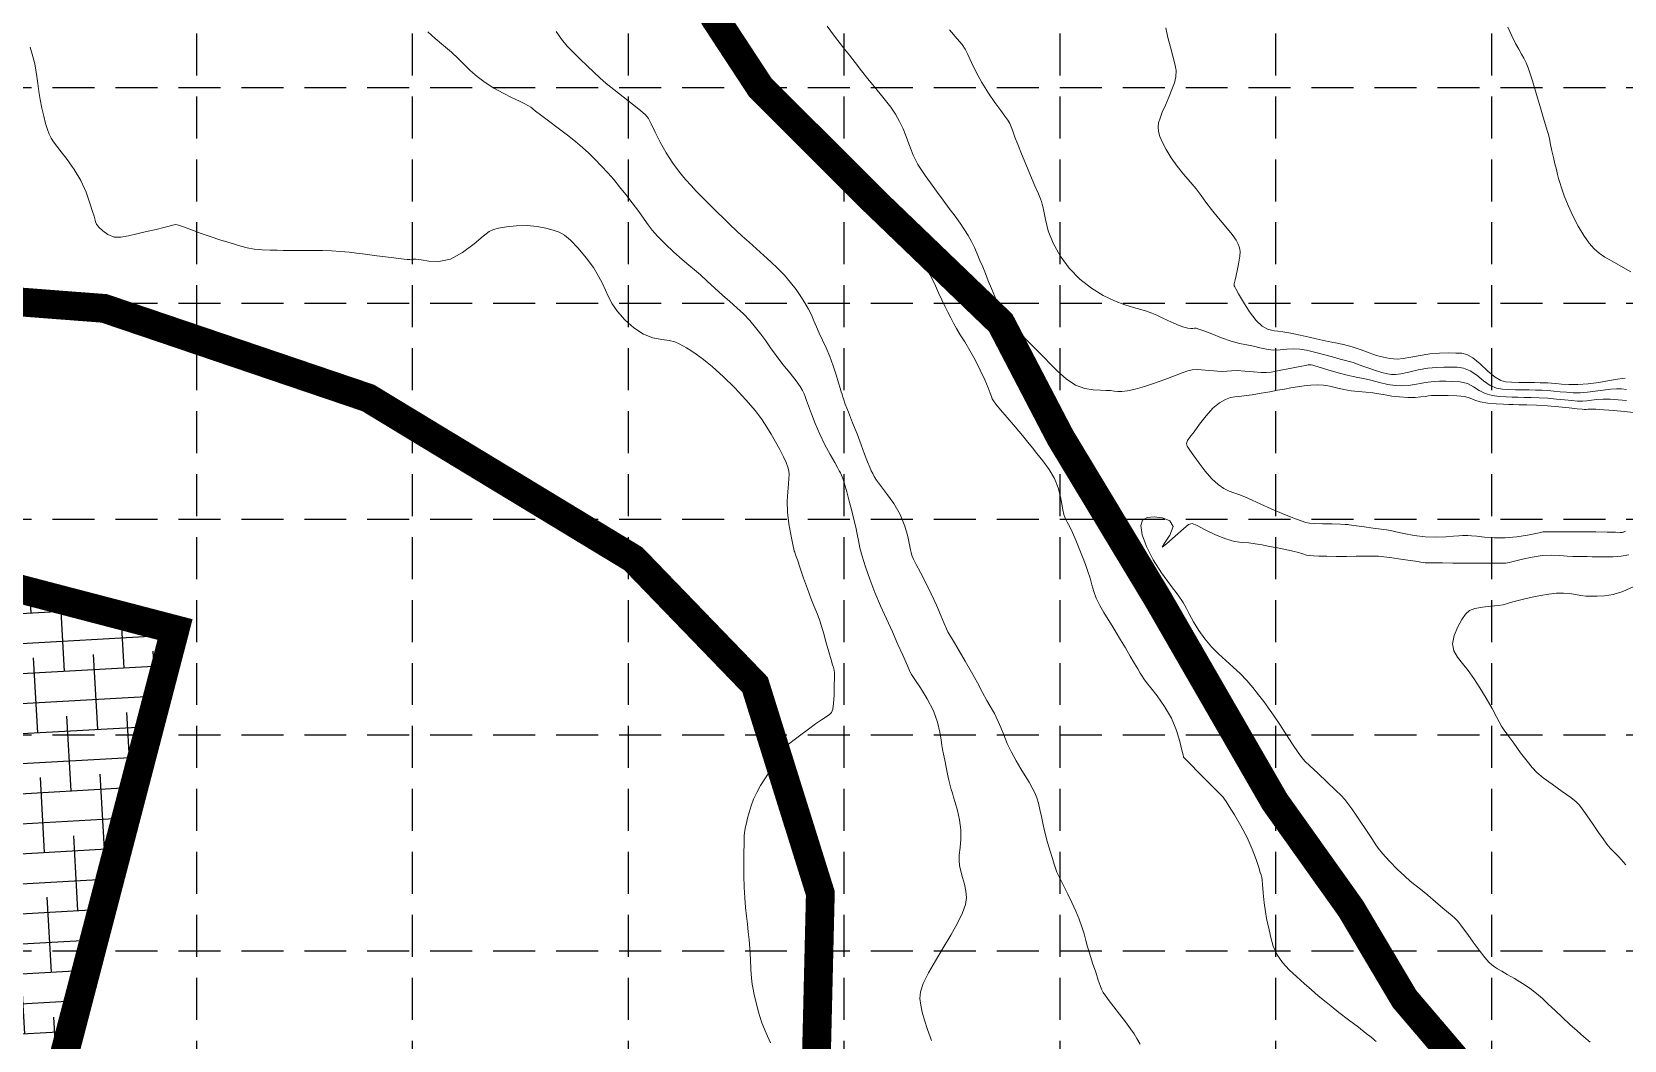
# Model space of a CAD drawing. Header units: inches. Extents: x 45655 to 51424, y 20024 to 23633.
# Drawn here: x 49101 to 49765, y 21071 to 21492 of the extents above; entities that cross this region are included whole.
import ezdxf

# ---------------------------------------------------------------- set-up
doc = ezdxf.new("R2010")
doc.units = ezdxf.units.IN
doc.header["$MEASUREMENT"] = 0
doc.linetypes.add('DASHED2', pattern=[0.375, 0.25, -0.125])
doc.linetypes.add('HIDDEN', pattern=[0.375, 0.25, -0.125])
doc.layers.add('100-Yr Floodplain', color=5, linetype='DASHED2', lineweight=60)
doc.layers.add('CTR', color=43, linetype='Continuous', lineweight=9)
for name, color, linetype in [('FLOOD PLANE', 120, 'Continuous'), ('GRID', 254, 'HIDDEN'), ('SILT FENCE', 200, 'Continuous'), ('STOCKPILE', 32, 'Continuous')]:
    doc.layers.add(name, color=color, linetype=linetype)

# ---------------------------------------------------------------- blocks, each defined once
blk = doc.blocks.new('A$C28FF5051')
at = {"layer": 'STOCKPILE', "lineweight": 60, "ltscale": 30}
for p, q in [((7.62, 338.69), (185.56, 430)), ((185.56, 430), (355.29, 99.26)), ((177.36, 7.94), (7.62, 338.69)), ((355.29, 99.26), (177.36, 7.94))]:
    blk.add_line(p, q, dxfattribs=at)
at = {"layer": 'STOCKPILE', "ltscale": 30}
for p, q in [((38.07, 279.37), (186.62, 427.92)), ((180.39, 404.01), (164.96, 419.43)), ((32.07, 291.05), (155.7, 414.68)), ((44.06, 267.68), (192.62, 416.24)), ((153.87, 412.85), (153.28, 413.44)), ((199.77, 402.3), (184.81, 417.27)), ((162.71, 386.33), (141.6, 407.44)), ((50.06, 256), (198.62, 404.56)), ((136.19, 395.17), (129.92, 401.45)), ((189.23, 377.49), (167.13, 399.59)), ((26.07, 302.73), (119.39, 396.05)), ((56.05, 244.32), (204.61, 392.88)), ((118.52, 377.49), (106.55, 389.46)), ((145.03, 368.66), (122.94, 390.75)), ((215.74, 368.66), (193.65, 390.75)), ((62.05, 232.64), (210.61, 381.2)), ((171.55, 359.82), (149.45, 381.91)), ((20.08, 314.41), (83.08, 377.41)), ((100.84, 359.82), (83.19, 377.47)), ((127.36, 350.98), (105.26, 373.07)), ((198.07, 350.98), (175.97, 373.07)), ((68.04, 220.95), (216.6, 369.51)), ((74.32, 368.66), (71.51, 371.47)), ((14.08, 326.09), (46.76, 358.78)), ((56.64, 350.98), (48.14, 359.48)), ((83.16, 342.14), (61.06, 364.24)), ((153.87, 342.14), (131.77, 364.24)), ((224.58, 342.14), (202.49, 364.24)), ((74.04, 209.27), (222.6, 357.83)), ((109.68, 333.3), (87.58, 355.4)), ((180.39, 333.3), (158.29, 355.4)), ((38.97, 333.3), (24.78, 347.49)), ((65.48, 324.46), (43.39, 346.56)), ((80.03, 197.59), (228.59, 346.15)), ((136.19, 324.46), (114.1, 346.56)), ((206.9, 324.46), (184.81, 346.56)), ((8.09, 337.78), (10.45, 340.14)), ((92, 315.62), (69.9, 337.72)), ((86.03, 185.91), (234.59, 334.47)), ((162.71, 315.62), (140.61, 337.72)), ((233.42, 315.62), (211.32, 337.72)), ((47.81, 306.78), (25.71, 328.88)), ((118.52, 306.78), (96.42, 328.88)), ((189.23, 306.78), (167.13, 328.88)), ((21.29, 315.62), (17.53, 319.38)), ((74.32, 297.94), (52.23, 320.04)), ((92.02, 174.22), (240.58, 322.78)), ((145.03, 297.94), (122.94, 320.04)), ((215.74, 297.94), (193.65, 320.04)), ((100.84, 289.11), (78.74, 311.2)), ((98.02, 162.54), (246.58, 311.1)), ((171.55, 289.11), (149.45, 311.2)), ((242.26, 289.11), (220.16, 311.2)), ((56.64, 280.27), (34.55, 302.36)), ((104.01, 150.86), (252.57, 299.42)), ((127.36, 280.27), (105.26, 302.36)), ((198.07, 280.27), (175.97, 302.36)), ((255.68, 293.36), (246.68, 302.36)), ((83.16, 271.43), (61.06, 293.53)), ((153.87, 271.43), (131.77, 293.53)), ((224.58, 271.43), (202.49, 293.53)), ((110.01, 139.18), (258.57, 287.74)), ((109.68, 262.59), (87.58, 284.69)), ((180.39, 262.59), (158.29, 284.69)), ((251.1, 262.59), (229, 284.69)), ((65.48, 253.75), (43.39, 275.85)), ((136.19, 253.75), (114.1, 275.85)), ((116, 127.49), (264.56, 276.05)), ((206.9, 253.75), (184.81, 275.85)), ((274.32, 257.05), (255.52, 275.85)), ((92, 244.91), (69.9, 267.01)), ((162.71, 244.91), (140.61, 267.01)), ((233.42, 244.91), (211.32, 267.01)), ((122, 115.81), (270.56, 264.37)), ((118.52, 236.07), (96.42, 258.17)), ((127.99, 104.13), (276.55, 252.69)), ((189.23, 236.07), (167.13, 258.17)), ((259.94, 236.07), (237.84, 258.17)), ((74.32, 227.23), (54.8, 246.76)), ((145.03, 227.23), (122.94, 249.33)), ((215.74, 227.23), (193.65, 249.33)), ((286.45, 227.23), (264.36, 249.33)), ((100.84, 218.4), (78.74, 240.49)), ((133.99, 92.45), (282.55, 241.01)), ((171.55, 218.4), (149.45, 240.49)), ((242.26, 218.4), (220.16, 240.49)), ((127.36, 209.56), (105.26, 231.65)), ((139.99, 80.77), (288.54, 229.32)), ((198.07, 209.56), (175.97, 231.65)), ((268.78, 209.56), (246.68, 231.65)), ((153.87, 200.72), (131.77, 222.81)), ((224.58, 200.72), (202.49, 222.81)), ((295.29, 200.72), (273.2, 222.81)), ((109.68, 191.88), (87.58, 213.98)), ((145.98, 69.08), (294.54, 217.64)), ((180.39, 191.88), (158.29, 213.98)), ((251.1, 191.88), (229, 213.98)), ((83.16, 200.72), (73.44, 210.44)), ((151.98, 57.4), (300.54, 205.96)), ((136.19, 183.04), (114.1, 205.14)), ((206.9, 183.04), (184.81, 205.14)), ((277.62, 183.04), (255.52, 205.14)), ((162.71, 174.2), (140.61, 196.3)), ((157.97, 45.72), (306.53, 194.28)), ((233.42, 174.2), (211.32, 196.3)), ((304.13, 174.2), (282.03, 196.3)), ((118.52, 165.36), (96.42, 187.46)), ((189.23, 165.36), (167.13, 187.46)), ((259.94, 165.36), (237.84, 187.46)), ((311.59, 184.42), (308.55, 187.46)), ((163.97, 34.04), (312.53, 182.6)), ((145.03, 156.52), (122.94, 178.62)), ((215.74, 156.52), (193.65, 178.62)), ((286.45, 156.52), (264.36, 178.62)), ((171.55, 147.68), (149.45, 169.78)), ((169.96, 22.35), (318.52, 170.91)), ((242.26, 147.68), (220.16, 169.78)), ((312.97, 147.68), (290.87, 169.78)), ((127.36, 138.85), (105.26, 160.94)), ((198.07, 138.85), (175.97, 160.94)), ((268.78, 138.85), (246.68, 160.94)), ((330.22, 148.11), (317.39, 160.94)), ((175.96, 10.67), (324.52, 159.23)), ((153.87, 130.01), (131.77, 152.1)), ((224.58, 130.01), (202.49, 152.1)), ((205.19, 22.23), (330.51, 147.55)), ((295.29, 130.01), (273.2, 152.1)), ((180.39, 121.17), (158.29, 143.26)), ((251.1, 121.17), (229, 143.26)), ((321.81, 121.17), (299.71, 143.26)), ((136.19, 112.33), (114.1, 134.43)), ((206.9, 112.33), (184.81, 134.43)), ((241.5, 40.86), (336.51, 135.87)), ((277.62, 112.33), (255.52, 134.43)), ((348.33, 112.33), (326.23, 134.43)), ((162.71, 103.49), (140.61, 125.59)), ((233.42, 103.49), (211.32, 125.59)), ((277.82, 59.5), (342.5, 124.18)), ((304.13, 103.49), (282.03, 125.59)), ((189.23, 94.65), (167.13, 116.75)), ((259.94, 94.65), (237.84, 116.75)), ((330.65, 94.65), (308.55, 116.75)), ((215.74, 85.81), (193.65, 107.91)), ((286.45, 85.81), (264.36, 107.91)), ((314.13, 78.13), (348.5, 112.5)), ((347.65, 95.33), (335.07, 107.91)), ((145.03, 85.81), (129.34, 101.5)), ((350.44, 96.77), (354.49, 100.82)), ((171.55, 76.97), (149.45, 99.07)), ((242.26, 76.97), (220.16, 99.07)), ((312.6, 77.35), (290.87, 99.07)), ((198.07, 68.13), (175.97, 90.23)), ((268.78, 68.13), (246.68, 90.23)), ((324.28, 83.34), (317.39, 90.23)), ((224.58, 59.3), (202.49, 81.39)), ((289.23, 65.36), (273.2, 81.39)), ((180.39, 50.46), (158.29, 72.55)), ((251.1, 50.46), (229, 72.55)), ((300.92, 71.35), (299.71, 72.55)), ((153.87, 59.3), (147.98, 65.19)), ((206.9, 41.62), (184.81, 63.72)), ((265.87, 53.37), (255.52, 63.72)), ((230.82, 35.38), (211.32, 54.88)), ((189.23, 23.94), (167.13, 46.04)), ((242.5, 41.37), (237.84, 46.04)), ((207.46, 23.39), (193.65, 37.2)), ((184.09, 11.4), (175.97, 19.52))]:
    blk.add_line(p, q, dxfattribs=at)
at = {"layer": 'STOCKPILE', "const_width": 12}
blk.add_lwpolyline([(8.07, 339.06), (185.57, 430), (355.25, 99.24), (177.32, 8.08)], close=True, dxfattribs=at)

msp = doc.modelspace()

# ---------------------------------------------------------------- linework, layer by layer
at = {"layer": '100-Yr Floodplain', "color": 4, "const_width": 12, "flags": 128}
msp.add_lwpolyline([(50192.23, 20539.76), (50189.91, 20570.65), (50172.63, 20620.53), (50129.08, 20742.96), (50097.28, 20814.46), (50035.67, 20859.14), (49982.02, 20892.91), (49912.46, 20934.61), (49867.74, 20960.43), (49827, 20994.19), (49736.58, 21034.91), (49695.84, 21061.72), (49672.99, 21088.53), (49650.69, 21126.09), (49618.9, 21170.77), (49570.21, 21255.18), (49529.47, 21322.71), (49504.63, 21370.37), (49451.96, 21421.01), (49404.27, 21468.68), (49385.39, 21497.48), (49374.46, 21526.27), (49355.58, 21543.16), (49326.76, 21558.05), (49314.84, 21570.96), (49302.45, 21598.68), (49297.33, 21617.24), (49283.87, 21633.89), (49260.17, 21702.39), (49252.48, 21718.4), (49195.32, 21798.2), (49166.49, 21844.3), (49126.13, 21908.97), (49096.66, 21955.7), (49080, 21986.43), (49039.64, 22019.09), (49012.51, 22022.86), (49000.22, 22017.59), (48989.69, 21984.27), (48980.92, 21907.1), (48973.9, 21847.47), (48966.88, 21807.14), (48931.78, 21728.21), (48907.21, 21663.32), (48894.93, 21580.89), (48854.56, 21494.96), (48826.48, 21442.34), (48770.32, 21394.99), (48701.88, 21342.37), (48654.49, 21303.79), (48496.55, 21258.19), (48351.66, 21204.72), (48241.1, 21146.84), (48167.39, 21083.7), (48076.13, 21011.8), (48041.03, 20983.74), (47986.63, 20953.92), (47965.57, 20952.17), (47919.94, 20959.18), (47814.65, 21024.08), (47714.61, 21090.72), (47630.37, 21164.38), (47588.26, 21224.01), (47547.89, 21292.41), (47530.34, 21301.18), (47488.22, 21292.41), (47461.9, 21283.64), (47428.56, 21278.38), (47373.93, 21285.2)], dxfattribs=at)
at = {"layer": 'CTR'}
for points, elevation in [([(49468.94, 21399.64), (49466.63, 21402.56), (49464.09, 21405.72), (49461.41, 21409.16), (49458.71, 21412.59), (49456.21, 21415.68), (49454.01, 21418.23), (49451.86, 21420.67), (49449.43, 21423.53), (49446.46, 21427.22), (49442.89, 21431.71), (49438.73, 21436.8), (49434.09, 21442.22), (49429.6, 21447.32), (49426.02, 21451.36), (49423.79, 21453.91), (49422.15, 21455.82), (49420.08, 21458.24), (49416.88, 21461.9), (49413.21, 21466.05), (49410.1, 21469.57), (49408.19, 21471.67), (49406.77, 21473.06), (49404.75, 21474.83), (49401.38, 21477.73), (49397.33, 21481.2), (49393.63, 21484.38), (49391.01, 21486.68), (49388.94, 21488.61), (49386.68, 21490.97), (49383.65, 21494.29)], 578), ([(49765.61, 21337.97), (49762.04, 21338.32), (49758.74, 21338.52), (49755.79, 21338.54), (49753.24, 21338.36), (49751, 21338.1), (49749.01, 21337.86), (49747.16, 21337.75), (49745.18, 21337.8), (49742.78, 21337.99), (49739.77, 21338.29), (49736.32, 21338.63), (49732.69, 21338.94), (49729.13, 21339.15), (49725.8, 21339.26), (49722.82, 21339.32), (49720.27, 21339.36), (49717.89, 21339.41), (49715.38, 21339.48), (49712.52, 21339.64), (49709.5, 21340.05), (49706.64, 21340.89), (49704.14, 21342.24), (49701.76, 21343.77), (49699.2, 21345.04), (49696.24, 21345.75), (49693.12, 21345.99), (49690.17, 21346.03), (49687.63, 21346.03), (49685.29, 21345.96), (49682.9, 21345.72), (49680.19, 21345.24), (49677.32, 21344.68), (49674.48, 21344.23), (49671.79, 21344.06), (49669.07, 21344.22), (49666.02, 21344.7), (49662.53, 21345.52), (49658.96, 21346.44), (49655.86, 21347.22), (49653.55, 21347.67), (49651.53, 21348.01), (49649.15, 21348.52), (49645.94, 21349.38), (49642.38, 21350.43), (49639.22, 21351.39), (49637, 21352.05), (49635.6, 21352.47), (49634.74, 21352.71), (49634.13, 21352.85), (49633.56, 21352.9), (49632.83, 21352.84), (49631.75, 21352.66), (49630.17, 21352.35), (49627.97, 21351.91), (49625.13, 21351.34), (49622.08, 21350.73), (49619.36, 21350.2), (49617.33, 21349.83), (49615.49, 21349.67), (49613.2, 21349.73), (49610.02, 21349.99), (49606.45, 21350.3), (49603.23, 21350.47), (49600.89, 21350.39), (49598.92, 21350.2), (49596.6, 21350.14), (49593.42, 21350.36), (49589.89, 21350.7), (49586.75, 21350.94), (49584.48, 21350.86), (49582.58, 21350.41), (49580.29, 21349.55), (49577.05, 21348.29), (49573.07, 21346.78), (49568.76, 21345.24), (49564.51, 21343.88), (49560.64, 21342.78), (49557.44, 21342.07), (49555.1, 21341.79), (49553.39, 21341.81), (49551.94, 21341.97), (49550.45, 21342.12), (49548.63, 21342.23), (49546.27, 21342.31), (49543.22, 21342.41), (49539.64, 21342.96), (49535.8, 21344.42), (49531.93, 21347.04), (49528.34, 21350.27), (49525.3, 21353.36), (49522.93, 21355.75), (49520.82, 21357.86), (49518.4, 21360.3), (49515.29, 21363.51), (49511.9, 21367.11), (49508.86, 21370.51), (49506.61, 21373.33), (49504.96, 21375.81), (49503.57, 21378.41), (49502.17, 21381.41), (49500.78, 21384.67), (49499.44, 21387.91), (49498.23, 21390.91), (49497.09, 21393.72), (49495.97, 21396.44), (49494.83, 21399.12), (49493.65, 21401.77), (49492.39, 21404.32), (49491.04, 21406.76), (49489.51, 21409.23), (49487.71, 21411.89), (49485.57, 21414.85), (49483.16, 21418.1), (49480.55, 21421.6), (49477.88, 21425.25), (49475.34, 21428.78), (49473.14, 21431.89), (49471.43, 21434.37), (49470.12, 21436.41), (49469.07, 21438.3), (49468.14, 21440.28), (49467.25, 21442.49), (49466.29, 21445.06), (49465.21, 21448.03), (49463.95, 21451.22), (49462.47, 21454.41), (49460.72, 21457.41), (49458.74, 21460.26), (49456.58, 21463.06), (49454.28, 21465.9), (49451.83, 21468.87), (49449.24, 21472.08), (49446.53, 21475.52), (49443.89, 21478.91), (49441.52, 21481.94), (49439.56, 21484.41), (49437.63, 21486.84), (49435.33, 21489.92), (49432.27, 21494.12)], 576), ([(49764.98, 21347.32), (49763.92, 21347.22), (49761.84, 21346.89), (49758.41, 21346.29), (49754.09, 21345.57), (49749.52, 21345.01), (49745.25, 21344.74), (49741.51, 21344.75), (49738.42, 21344.87), (49736.08, 21345.03), (49734.28, 21345.18), (49732.76, 21345.31), (49731.27, 21345.39), (49729.51, 21345.44), (49727.16, 21345.47), (49724.06, 21345.51), (49720.66, 21345.54), (49717.56, 21345.59), (49715.17, 21345.73), (49713.09, 21346.31), (49710.75, 21347.76), (49707.77, 21350.3), (49704.48, 21353.27), (49701.44, 21355.78), (49699.03, 21357.18), (49696.86, 21357.7), (49694.43, 21357.8), (49691.31, 21357.84), (49687.63, 21357.77), (49683.59, 21357.45), (49679.47, 21356.81), (49675.62, 21356.06), (49672.42, 21355.48), (49670.1, 21355.28), (49668.43, 21355.37), (49667.02, 21355.57), (49665.51, 21355.81), (49663.69, 21356.18), (49661.34, 21356.84), (49658.32, 21357.91), (49654.85, 21359.17), (49651.17, 21360.39), (49647.54, 21361.32), (49644.15, 21362.03), (49641.16, 21362.62), (49638.63, 21363.19), (49636.13, 21363.79), (49633.17, 21364.48), (49629.43, 21365.29), (49625.53, 21366.06), (49622.25, 21366.64), (49620.15, 21366.93), (49618.82, 21367.07), (49617.56, 21367.27), (49615.83, 21367.8), (49613.64, 21369.03), (49611.1, 21371.36), (49608.38, 21374.98), (49605.83, 21379.06), (49603.83, 21382.51), (49602.69, 21384.55), (49602.2, 21385.46), (49602.03, 21385.77), (49601.97, 21385.99), (49601.95, 21386.25), (49601.99, 21386.64), (49602.12, 21387.25), (49602.37, 21388.31), (49602.77, 21390.1), (49603.33, 21392.72), (49603.89, 21395.66), (49604.3, 21398.25), (49604.44, 21400), (49604.33, 21401.14), (49604.07, 21402.09), (49603.66, 21403.23), (49602.82, 21404.85), (49601.18, 21407.2), (49598.55, 21410.4), (49595.43, 21414.07), (49592.47, 21417.66), (49590.14, 21420.76), (49588.16, 21423.53), (49586.1, 21426.26), (49583.62, 21429.18), (49580.89, 21432.34), (49578.16, 21435.7), (49575.71, 21439.19), (49573.62, 21442.6), (49572.02, 21445.65), (49570.96, 21448.15), (49570.4, 21450.22), (49570.25, 21452.04), (49570.47, 21453.82), (49571.05, 21455.79), (49571.99, 21458.21), (49573.27, 21461.21), (49574.68, 21464.5), (49576.02, 21467.69), (49577.05, 21470.46), (49577.66, 21473), (49577.74, 21475.57), (49577.26, 21478.4), (49576.39, 21481.62), (49575.36, 21485.3), (49574.36, 21489.41), (49573.5, 21493.42)], 572), ([(49767.36, 21391.63), (49763.2, 21394.03), (49759.58, 21396.04), (49756.55, 21397.78), (49754.12, 21399.41), (49752.02, 21401.24), (49749.96, 21403.65), (49747.71, 21406.87), (49745.38, 21410.75), (49743.15, 21415.01), (49741.2, 21419.37), (49739.61, 21423.4), (49738.44, 21426.7), (49737.7, 21428.97), (49737.24, 21430.64), (49736.83, 21432.25), (49736.32, 21434.27), (49735.71, 21436.68), (49735.08, 21439.35), (49734.48, 21442.15), (49733.93, 21444.81), (49733.44, 21447.1), (49733, 21448.87), (49732.49, 21450.6), (49731.79, 21452.89), (49730.82, 21456.16), (49729.66, 21460.08), (49728.46, 21464.16), (49727.37, 21467.96), (49726.36, 21471.35), (49725.42, 21474.28), (49724.55, 21476.75), (49723.68, 21478.84), (49722.77, 21480.69), (49721.77, 21482.48), (49720.64, 21484.44), (49719.32, 21486.89), (49717.79, 21490.02), (49716.08, 21493.67)], 568), ([(49475.7, 21071.17), (49474.07, 21075.76), (49472.81, 21079.68), (49471.88, 21083), (49471.25, 21085.92), (49470.93, 21088.62), (49471.17, 21091.51), (49472.28, 21094.98), (49474.45, 21099.34), (49477.38, 21104.36), (49480.63, 21109.73), (49483.8, 21115.09), (49486.57, 21120.12), (49488.67, 21124.45), (49489.87, 21127.88), (49490.29, 21130.73), (49490.1, 21133.41), (49489.5, 21136.28), (49488.71, 21139.16), (49487.97, 21141.82), (49487.47, 21144.07), (49487.25, 21146.22), (49487.33, 21148.62), (49487.64, 21151.58), (49487.95, 21155.08), (49487.94, 21159), (49487.41, 21163.15), (49486.56, 21167.11), (49485.67, 21170.4), (49484.98, 21172.66), (49484.45, 21174.27), (49484.01, 21175.75), (49483.54, 21177.52), (49483.04, 21179.69), (49482.48, 21182.26), (49481.86, 21185.15), (49481.26, 21188.06), (49480.75, 21190.56), (49480.39, 21192.44), (49480.08, 21194.2), (49479.74, 21196.47), (49479.2, 21199.77), (49478.22, 21203.95), (49476.53, 21208.68), (49474.01, 21213.61), (49471.22, 21218.15), (49468.86, 21221.67), (49467.48, 21223.73), (49466.88, 21224.69), (49466.68, 21225.08), (49466.52, 21225.46), (49466.14, 21226.37), (49465.28, 21228.35), (49463.8, 21231.77), (49461.78, 21236.32), (49459.44, 21241.51), (49456.95, 21246.92), (49454.46, 21252.42), (49452.09, 21257.98), (49449.97, 21263.48), (49448.2, 21268.62), (49446.83, 21273.09), (49445.92, 21276.64), (49445.31, 21279.58), (49444.78, 21282.3), (49444.16, 21285.19), (49443.4, 21288.39), (49442.5, 21291.99), (49441.47, 21296), (49440.43, 21299.93), (49439.49, 21303.22), (49438.77, 21305.45), (49438.21, 21306.83), (49437.75, 21307.79), (49437.29, 21308.73), (49436.58, 21310.04), (49435.38, 21312.19), (49433.55, 21315.46), (49431.34, 21319.55), (49429.13, 21324.01), (49427.21, 21328.45), (49425.67, 21332.49), (49424.5, 21335.77), (49423.69, 21338.05), (49423.12, 21339.61), (49422.62, 21340.84), (49422.02, 21342.13), (49421.02, 21343.81), (49419.34, 21346.17), (49416.78, 21349.39), (49413.79, 21353.07), (49410.92, 21356.73), (49408.58, 21359.96), (49406.6, 21362.87), (49404.62, 21365.65), (49402.41, 21368.49), (49399.95, 21371.33), (49397.32, 21374.08), (49394.58, 21376.68), (49391.72, 21379.25), (49388.66, 21381.96), (49385.44, 21384.89), (49382.25, 21387.79), (49379.36, 21390.37), (49376.91, 21392.45), (49374.54, 21394.39), (49371.76, 21396.76), (49368.32, 21399.87), (49364.68, 21403.32), (49361.51, 21406.49), (49359.32, 21408.99), (49357.67, 21411.19), (49355.94, 21413.66), (49353.66, 21416.81), (49350.99, 21420.39), (49348.25, 21423.94), (49345.69, 21427.16), (49343.24, 21430.09), (49340.78, 21432.91), (49338.21, 21435.73), (49335.56, 21438.5), (49332.89, 21441.12), (49330.23, 21443.56), (49327.35, 21445.98), (49323.98, 21448.63), (49320.04, 21451.62), (49316.06, 21454.59), (49312.77, 21457.06), (49310.69, 21458.67), (49309.49, 21459.63), (49308.65, 21460.29), (49307.65, 21460.92), (49306.2, 21461.71), (49304, 21462.78), (49300.87, 21464.25), (49297.16, 21466.09), (49293.28, 21468.23), (49289.64, 21470.59), (49286.33, 21473.09), (49283.42, 21475.63), (49280.89, 21478.11), (49278.43, 21480.62), (49275.66, 21483.26), (49272.32, 21486.09), (49268.84, 21488.98), (49265.75, 21491.74)], 584), ([(49562.76, 21069.67), (49561.44, 21071.97), (49560.26, 21073.9), (49558.75, 21076.08), (49556.62, 21078.94), (49554.14, 21082.17), (49551.77, 21085.23), (49549.86, 21087.72), (49548.42, 21089.66), (49547.4, 21091.2), (49546.7, 21092.54), (49546.09, 21094.11), (49545.31, 21096.38), (49544.21, 21099.62), (49542.94, 21103.42), (49541.77, 21107.11), (49540.87, 21110.21), (49540.13, 21112.92), (49539.38, 21115.59), (49538.43, 21118.51), (49537.27, 21121.7), (49535.88, 21125.12), (49534.3, 21128.68), (49532.66, 21132.13), (49531.14, 21135.2), (49529.86, 21137.68), (49528.83, 21139.68), (49528.04, 21141.38), (49527.44, 21142.96), (49526.88, 21144.75), (49526.19, 21147.05), (49525.26, 21150.12), (49524.18, 21153.71), (49523.17, 21157.47), (49522.32, 21161.13), (49521.61, 21164.52), (49520.98, 21167.52), (49520.36, 21170.07), (49519.66, 21172.29), (49518.82, 21174.4), (49517.76, 21176.54), (49516.46, 21178.88), (49514.87, 21181.5), (49513.02, 21184.47), (49511.04, 21187.77), (49509.11, 21191.33), (49507.36, 21195.03), (49505.85, 21198.58), (49504.6, 21201.7), (49503.6, 21204.12), (49502.77, 21205.99), (49502.01, 21207.51), (49501.19, 21208.93), (49500.19, 21210.61), (49498.85, 21212.93), (49497.08, 21216.2), (49494.92, 21220.23), (49492.46, 21224.73), (49489.82, 21229.38), (49487.3, 21233.65), (49485.3, 21237), (49484.04, 21239.07), (49483.35, 21240.16), (49482.94, 21240.84), (49482.54, 21241.59), (49481.96, 21242.85), (49481.03, 21245.03), (49479.63, 21248.41), (49477.81, 21252.66), (49475.68, 21257.36), (49473.37, 21262.04), (49471.19, 21266.27), (49469.42, 21269.64), (49468.31, 21271.84), (49467.72, 21273.14), (49467.43, 21273.93), (49467.23, 21274.61), (49466.98, 21275.74), (49466.57, 21277.83), (49465.85, 21281.26), (49464.65, 21285.65), (49462.73, 21290.44), (49460.02, 21295.09), (49457.04, 21299.24), (49454.47, 21302.57), (49452.79, 21304.86), (49451.83, 21306.38), (49451.23, 21307.55), (49450.66, 21308.71), (49449.98, 21310.25), (49449.07, 21312.47), (49447.87, 21315.65), (49446.39, 21319.59), (49444.69, 21324.07), (49442.84, 21328.74), (49441.11, 21333.1), (49439.77, 21336.53), (49439.02, 21338.65), (49438.68, 21339.83), (49438.47, 21340.66), (49438.15, 21341.64), (49437.65, 21343.14), (49436.93, 21345.43), (49435.95, 21348.65), (49434.75, 21352.46), (49433.36, 21356.36), (49431.85, 21359.94), (49430.32, 21363.15), (49428.93, 21366.07), (49427.77, 21368.75), (49426.72, 21371.26), (49425.66, 21373.68), (49424.43, 21376.13), (49422.98, 21378.67), (49421.27, 21381.36), (49419.26, 21384.25), (49416.96, 21387.24), (49414.44, 21390.2), (49411.7, 21393.03), (49408.81, 21395.78), (49405.8, 21398.5), (49402.73, 21401.25), (49399.7, 21403.96), (49396.87, 21406.52), (49394.3, 21408.88), (49391.8, 21411.24), (49389.11, 21413.86), (49386.07, 21416.87), (49382.93, 21420.01), (49380.04, 21422.92), (49377.64, 21425.35), (49375.5, 21427.6), (49373.24, 21430.13), (49370.64, 21433.27), (49367.84, 21437.01), (49365.08, 21441.22), (49362.61, 21445.71), (49360.53, 21449.95), (49358.92, 21453.35), (49357.77, 21455.55), (49356.48, 21457.14), (49354.42, 21458.93), (49351.11, 21461.52), (49347.13, 21464.59), (49343.27, 21467.62), (49340.11, 21470.23), (49337.47, 21472.56), (49334.92, 21474.92), (49332.14, 21477.52), (49329.24, 21480.29), (49326.4, 21483.07), (49323.78, 21485.79), (49321.4, 21488.61), (49319.2, 21491.82)], 582), ([(49765.59, 21342.63), (49763.51, 21342.81), (49761.33, 21342.87), (49758.82, 21342.72), (49755.83, 21342.33), (49752.55, 21341.84), (49749.27, 21341.43), (49746.21, 21341.25), (49743.35, 21341.27), (49740.6, 21341.43), (49737.92, 21341.66), (49735.3, 21341.91), (49732.72, 21342.12), (49730.21, 21342.26), (49727.66, 21342.35), (49725, 21342.39), (49722.17, 21342.43), (49719.28, 21342.47), (49716.47, 21342.53), (49713.84, 21342.69), (49711.29, 21343.18), (49708.7, 21344.33), (49705.95, 21346.27), (49703.12, 21348.52), (49700.33, 21350.42), (49697.63, 21351.46), (49694.99, 21351.85), (49692.29, 21351.92), (49689.45, 21351.93), (49686.32, 21351.83), (49682.76, 21351.46), (49678.75, 21350.75), (49674.79, 21349.89), (49671.49, 21349.17), (49669.25, 21348.8), (49667.61, 21348.8), (49665.89, 21349.13), (49663.59, 21349.73), (49660.88, 21350.53), (49658.1, 21351.43), (49655.57, 21352.34), (49653.36, 21353.19), (49651.52, 21353.86), (49650, 21354.31), (49648.37, 21354.72), (49646.12, 21355.3), (49642.91, 21356.16), (49639.16, 21357.18), (49635.43, 21358.17), (49632.19, 21358.94), (49629.33, 21359.41), (49626.62, 21359.55), (49623.88, 21359.37), (49621.08, 21359.11), (49618.28, 21359.06), (49615.49, 21359.4), (49612.73, 21360.02), (49609.99, 21360.67), (49607.22, 21361.21), (49604.21, 21361.83), (49600.72, 21362.77), (49596.67, 21364.18), (49592.6, 21365.75), (49589.28, 21367.07), (49587.19, 21367.82), (49586.07, 21368.11), (49585.4, 21368.12), (49584.73, 21368.02), (49583.87, 21367.98), (49582.66, 21368.13), (49581.01, 21368.57), (49579, 21369.28), (49576.74, 21370.22), (49574.36, 21371.35), (49571.98, 21372.53), (49569.71, 21373.61), (49567.61, 21374.47), (49565.47, 21375.19), (49563, 21375.91), (49559.96, 21376.75), (49556.33, 21377.89), (49552.12, 21379.52), (49547.4, 21381.82), (49542.45, 21384.85), (49537.6, 21388.65), (49533.17, 21393.22), (49529.38, 21398.3), (49526.43, 21403.62), (49524.44, 21408.82), (49523.23, 21413.43), (49522.55, 21416.92), (49522.16, 21418.96), (49521.94, 21419.93), (49521.81, 21420.41), (49521.61, 21420.94), (49521.19, 21422.03), (49520.31, 21424.14), (49518.86, 21427.56), (49517.03, 21431.89), (49515.09, 21436.5), (49513.29, 21440.85), (49511.74, 21444.7), (49510.52, 21447.87), (49509.67, 21450.27), (49509.03, 21452.06), (49508.39, 21453.53), (49507.56, 21454.93), (49506.35, 21456.62), (49504.6, 21458.97), (49502.23, 21462.23), (49499.49, 21466.2), (49496.78, 21470.55), (49494.37, 21474.95), (49492.38, 21478.99), (49490.88, 21482.23), (49489.78, 21484.47), (49488.56, 21486.38), (49486.52, 21488.87), (49483.27, 21492.51)], 574), ([(49236, 21399.49), (49232.92, 21399.82), (49229.34, 21400.15), (49225.55, 21400.4), (49221.83, 21400.55), (49218.38, 21400.58), (49215.39, 21400.58), (49212.96, 21400.55), (49210.96, 21400.53), (49209.17, 21400.52), (49207.39, 21400.56), (49205.39, 21400.62), (49202.94, 21400.67), (49199.92, 21400.71), (49196.59, 21400.83), (49193.35, 21401.11), (49190.45, 21401.64), (49187.79, 21402.36), (49185.14, 21403.19), (49182.27, 21404.06), (49179.06, 21405.04), (49175.37, 21406.25), (49171.21, 21407.7), (49167.14, 21409.18), (49163.84, 21410.39), (49161.79, 21411.08), (49160.69, 21411.33), (49159.99, 21411.28), (49159.19, 21411.05), (49157.88, 21410.65), (49155.69, 21410.08), (49152.39, 21409.33), (49148.43, 21408.45), (49144.41, 21407.52), (49140.85, 21406.61), (49137.72, 21406.06), (49134.92, 21406.17), (49132.34, 21407.16), (49130.16, 21408.7), (49128.54, 21410.3), (49127.6, 21411.6), (49127.16, 21412.56), (49127.01, 21413.26), (49126.87, 21413.82), (49126.59, 21414.81), (49125.96, 21416.85), (49124.85, 21420.35), (49123.19, 21424.87), (49120.98, 21429.74), (49118.26, 21434.37), (49115.4, 21438.45), (49112.86, 21441.74), (49110.98, 21444.09), (49109.65, 21445.83), (49108.68, 21447.34), (49107.85, 21449.01), (49107.1, 21451.02), (49106.35, 21453.51), (49105.58, 21456.55), (49104.82, 21459.95), (49104.12, 21463.47), (49103.53, 21466.9), (49103.05, 21470.12), (49102.66, 21473.05), (49102.32, 21475.69), (49101.85, 21478.37), (49101.06, 21481.51), (49099.84, 21485.31)], 586), ([(49408.61, 21070.18), (49406.78, 21074.19), (49405.03, 21078.59), (49403.63, 21082.98), (49402.6, 21087), (49401.86, 21090.26), (49401.33, 21092.6), (49400.97, 21094.64), (49400.7, 21097.19), (49400.48, 21100.82), (49400.25, 21105.1), (49400, 21109.36), (49399.7, 21113.09), (49399.35, 21116.42), (49398.96, 21119.63), (49398.56, 21122.98), (49398.17, 21126.61), (49397.85, 21130.62), (49397.64, 21135.06), (49397.54, 21139.8), (49397.5, 21144.59), (49397.52, 21149.23), (49397.58, 21153.35), (49397.69, 21156.58), (49397.88, 21158.72), (49398.15, 21160.24), (49398.54, 21161.76), (49399.04, 21163.81), (49399.7, 21166.28), (49400.54, 21168.98), (49401.56, 21171.72), (49402.86, 21174.54), (49404.5, 21177.54), (49406.49, 21180.73), (49408.59, 21183.93), (49410.51, 21186.85), (49412.04, 21189.3), (49413.24, 21191.26), (49414.27, 21192.79), (49415.3, 21193.96), (49416.62, 21195.11), (49418.54, 21196.59), (49421.27, 21198.65), (49424.4, 21200.98), (49427.43, 21203.17), (49429.92, 21204.85), (49431.83, 21206.1), (49433.2, 21207.08), (49434.07, 21207.99), (49434.59, 21209.33), (49434.9, 21211.61), (49435.1, 21215.12), (49435.23, 21219.08), (49435.28, 21222.46), (49435.25, 21224.5), (49435.16, 21225.51), (49435.02, 21226.06), (49434.82, 21226.68), (49434.49, 21227.84), (49433.89, 21229.92), (49432.97, 21233.16), (49431.88, 21237.01), (49430.8, 21240.75), (49429.88, 21243.86), (49429.01, 21246.53), (49428.05, 21249.18), (49426.87, 21252.16), (49425.5, 21255.59), (49423.99, 21259.53), (49422.43, 21263.91), (49420.98, 21268.17), (49419.82, 21271.59), (49419.09, 21273.67), (49418.71, 21274.72), (49418.53, 21275.21), (49418.42, 21275.64), (49418.22, 21276.58), (49417.8, 21278.61), (49417.07, 21282.1), (49416.27, 21286.59), (49415.7, 21291.41), (49415.58, 21295.98), (49415.78, 21299.98), (49416.08, 21303.21), (49416.29, 21305.5), (49416.34, 21307.18), (49416.2, 21308.65), (49415.82, 21310.25), (49415.12, 21312.18), (49414.01, 21314.59), (49412.47, 21317.55), (49410.67, 21320.8), (49408.84, 21323.99), (49407.12, 21326.94), (49405.11, 21330), (49402.3, 21333.68), (49398.36, 21338.29), (49393.7, 21343.31), (49388.9, 21348.07), (49384.49, 21352.01), (49380.69, 21355.06), (49377.61, 21357.32), (49375.33, 21358.88), (49373.61, 21359.99), (49372.12, 21360.86), (49370.58, 21361.69), (49368.71, 21362.45), (49366.33, 21363.04), (49363.24, 21363.47), (49359.61, 21364.17), (49355.67, 21365.66), (49351.66, 21368.26), (49347.92, 21371.6), (49344.83, 21375.09), (49342.6, 21378.31), (49341.02, 21381.24), (49339.78, 21384.05), (49338.52, 21386.86), (49336.93, 21389.91), (49334.74, 21393.42), (49331.75, 21397.45), (49328.41, 21401.49), (49325.27, 21404.81), (49322.73, 21406.93), (49320.48, 21408.17), (49318.02, 21409.02), (49314.96, 21409.88), (49311.31, 21410.63), (49307.17, 21411.02), (49302.74, 21410.86), (49298.56, 21410.36), (49295.21, 21409.8), (49293.04, 21409.33), (49291.27, 21408.46), (49288.86, 21406.58), (49285.04, 21403.38), (49280.23, 21399.77), (49275.11, 21396.99), (49270.31, 21395.92), (49266.17, 21396.06), (49262.9, 21396.61), (49260.66, 21396.88), (49259.2, 21396.91), (49258.16, 21396.86), (49257.16, 21396.86), (49255.79, 21396.96), (49253.63, 21397.22), (49250.44, 21397.6), (49246.78, 21398.05), (49243.36, 21398.48), (49240.71, 21398.85), (49238.45, 21399.16), (49236, 21399.49)], 586), ([(49661.22, 21070.76), (49660.5, 21071.34), (49659.95, 21071.8), (49659.02, 21072.56), (49657.07, 21074.1), (49653.74, 21076.66), (49649.64, 21079.8), (49645.64, 21082.88), (49642.38, 21085.43), (49639.64, 21087.64), (49637.04, 21089.82), (49634.21, 21092.26), (49631.18, 21094.94), (49628.05, 21097.74), (49624.95, 21100.6), (49622.13, 21103.63), (49619.84, 21106.92), (49618.27, 21110.55), (49617.26, 21114.16), (49616.57, 21117.3), (49615.99, 21119.73), (49615.46, 21122.01), (49614.97, 21124.82), (49614.5, 21128.63), (49614.09, 21132.73), (49613.79, 21136.16), (49613.6, 21138.19), (49613.49, 21139.14), (49613.38, 21139.61), (49613.22, 21140.17), (49612.86, 21141.27), (49612.2, 21143.33), (49611.09, 21146.64), (49609.48, 21150.93), (49607.34, 21155.77), (49604.73, 21160.71), (49602.07, 21165.21), (49599.89, 21168.7), (49598.59, 21170.78), (49597.97, 21171.8), (49597.7, 21172.21), (49597.4, 21172.57), (49596.56, 21173.45), (49594.55, 21175.46), (49591.11, 21178.92), (49587.1, 21182.94), (49583.69, 21186.36), (49581.77, 21188.32), (49581.02, 21189.09), (49580.87, 21189.27), (49580.82, 21189.47), (49580.63, 21190.25), (49580.18, 21192.22), (49579.31, 21195.77), (49577.91, 21200.43), (49575.77, 21205.54), (49572.92, 21210.48), (49569.83, 21214.83), (49567.18, 21218.22), (49565.42, 21220.46), (49564.36, 21221.89), (49563.6, 21223.04), (49562.81, 21224.35), (49561.79, 21226.08), (49560.42, 21228.41), (49558.62, 21231.46), (49556.6, 21234.87), (49554.6, 21238.24), (49552.8, 21241.25), (49551.14, 21244.01), (49549.46, 21246.75), (49547.67, 21249.61), (49545.93, 21252.58), (49544.46, 21255.53), (49543.41, 21258.38), (49542.62, 21261.16), (49541.87, 21263.92), (49540.98, 21266.73), (49539.92, 21269.67), (49538.7, 21272.87), (49537.35, 21276.35), (49535.95, 21279.82), (49534.6, 21282.92), (49533.39, 21285.37), (49532.34, 21287.3), (49531.52, 21288.95), (49530.93, 21290.54), (49530.47, 21292.38), (49530.03, 21294.78), (49529.48, 21297.91), (49528.58, 21301.57), (49527.05, 21305.47), (49524.79, 21309.29), (49522.17, 21312.83), (49519.73, 21315.86), (49517.8, 21318.33), (49515.99, 21320.67), (49513.73, 21323.45), (49510.67, 21327.02), (49507.34, 21330.86), (49504.47, 21334.17), (49502.62, 21336.42), (49501.63, 21337.81), (49501.11, 21338.76), (49500.74, 21339.69), (49500.25, 21341.05), (49499.37, 21343.26), (49497.93, 21346.59), (49496.04, 21350.66), (49493.92, 21354.91), (49491.71, 21358.87), (49489.61, 21362.42), (49487.75, 21365.46), (49486.24, 21368.03), (49484.96, 21370.29), (49483.79, 21372.49), (49482.58, 21374.82), (49481.31, 21377.35), (49480.02, 21380.04), (49478.71, 21382.89), (49477.37, 21385.82), (49475.97, 21388.71), (49474.48, 21391.48), (49472.84, 21394.18), (49471.02, 21396.88), (49468.94, 21399.64)], 578), ([(49768.55, 21332.97), (49764.56, 21333.47), (49760.24, 21333.87), (49756.11, 21334.18), (49752.77, 21334.36), (49750.64, 21334.41), (49749.46, 21334.36), (49748.76, 21334.28), (49748.11, 21334.26), (49747.01, 21334.34), (49744.96, 21334.55), (49741.62, 21334.92), (49737.34, 21335.37), (49732.66, 21335.76), (49728.06, 21336.03), (49723.94, 21336.17), (49720.65, 21336.24), (49718.37, 21336.29), (49716.5, 21336.33), (49714.29, 21336.43), (49711.19, 21336.6), (49707.72, 21336.92), (49704.6, 21337.45), (49702.33, 21338.2), (49700.41, 21339.01), (49698.08, 21339.68), (49694.85, 21340.02), (49691.24, 21340.14), (49688.03, 21340.14), (49685.79, 21340.13), (49684.28, 21340.09), (49683.03, 21339.97), (49681.64, 21339.74), (49679.85, 21339.48), (49677.47, 21339.31), (49674.39, 21339.32), (49670.97, 21339.5), (49667.69, 21339.84), (49664.86, 21340.32), (49662.32, 21340.81), (49659.74, 21341.23), (49656.88, 21341.49), (49653.83, 21341.7), (49650.7, 21342.06), (49647.63, 21342.66), (49644.67, 21343.35), (49641.85, 21343.97), (49639.18, 21344.36), (49636.57, 21344.49), (49633.93, 21344.41), (49631.16, 21344.15), (49628.35, 21343.76), (49625.57, 21343.29), (49622.88, 21342.8), (49620.06, 21342.27), (49616.87, 21341.67), (49613.16, 21341), (49609.4, 21340.36), (49606.17, 21339.9), (49603.88, 21339.68), (49602.17, 21339.53), (49600.47, 21339.2), (49598.34, 21338.48), (49595.83, 21337.1), (49593.07, 21334.85), (49590.25, 21331.66), (49587.57, 21328.11), (49585.27, 21324.97), (49583.54, 21322.77), (49582.45, 21321.31), (49582.06, 21320.14), (49582.39, 21318.91), (49583.42, 21317.29), (49585.09, 21315), (49587.32, 21311.91), (49589.91, 21308.5), (49592.61, 21305.36), (49595.22, 21303), (49597.66, 21301.36), (49599.88, 21300.26), (49601.88, 21299.5), (49603.93, 21298.8), (49606.36, 21297.87), (49609.42, 21296.49), (49613.11, 21294.77), (49617.38, 21292.83), (49622.02, 21290.89), (49626.43, 21289.14), (49629.85, 21287.82), (49631.87, 21287.1), (49633.32, 21286.81), (49635.38, 21286.71), (49638.83, 21286.63), (49642.86, 21286.52), (49646.3, 21286.42), (49648.27, 21286.36), (49649.1, 21286.31), (49649.43, 21286.27), (49649.87, 21286.2), (49650.89, 21286.05), (49652.93, 21285.77), (49656.2, 21285.33), (49659.97, 21284.81), (49663.28, 21284.35), (49665.48, 21284.05), (49667.2, 21283.75), (49669.39, 21283.27), (49672.74, 21282.51), (49676.99, 21281.7), (49681.62, 21281.14), (49686.14, 21281.02)], 578), ([(49750.41, 21070.48), (49747.7, 21072.67), (49744.92, 21075.13), (49741.99, 21077.84), (49738.88, 21080.74), (49735.8, 21083.65), (49732.94, 21086.35), (49730.48, 21088.69), (49728.1, 21090.79), (49725.44, 21092.83), (49722.25, 21094.94), (49718.89, 21096.96), (49715.85, 21098.71), (49713.51, 21100.01), (49711.79, 21101.01), (49710.47, 21101.82), (49709.34, 21102.66), (49708.1, 21103.86), (49706.44, 21105.83), (49704.18, 21108.77), (49701.66, 21112.16), (49699.36, 21115.32), (49697.62, 21117.68), (49696.41, 21119.3), (49695.59, 21120.37), (49695.04, 21121.08), (49694.53, 21121.63), (49693.87, 21122.24), (49692.86, 21123.1), (49691.3, 21124.42), (49689.03, 21126.35), (49685.98, 21128.94), (49682.65, 21131.76), (49679.64, 21134.24), (49677.35, 21136.04), (49675.37, 21137.61), (49673.06, 21139.65), (49670, 21142.59), (49666.71, 21145.98), (49663.85, 21149.08), (49661.96, 21151.39), (49660.72, 21153.19), (49659.62, 21154.96), (49658.25, 21157.09), (49656.59, 21159.55), (49654.76, 21162.26), (49652.85, 21165.08), (49651, 21167.75), (49649.42, 21169.99), (49648.11, 21171.65), (49646.6, 21173.28), (49644.26, 21175.55), (49640.75, 21178.88), (49636.81, 21182.59), (49633.49, 21185.72), (49631.46, 21187.65), (49630.15, 21189.13), (49628.68, 21191.25), (49626.34, 21194.76), (49623.5, 21199.08), (49620.68, 21203.32), (49618.32, 21206.8), (49616.28, 21209.69), (49614.3, 21212.44), (49612.14, 21215.35), (49609.77, 21218.36), (49607.19, 21221.33), (49604.42, 21224.16), (49601.51, 21226.88), (49598.51, 21229.6), (49595.48, 21232.4), (49592.54, 21235.37), (49589.76, 21238.62), (49587.23, 21242.14), (49585.07, 21245.66), (49583.34, 21248.77), (49582.03, 21251.28), (49580.63, 21253.73), (49578.55, 21256.79), (49575.41, 21261), (49571.7, 21266.09), (49568.15, 21271.61), (49565.37, 21277.09), (49563.62, 21282.01), (49563.06, 21285.83), (49563.78, 21288.17), (49565.66, 21289.24), (49568.57, 21289.47), (49572.12, 21289.08), (49575.19, 21287.88), (49576.46, 21285.5), (49575.18, 21281.92), (49572.97, 21278.5), (49571.99, 21276.91), (49573.8, 21278.26), (49577.31, 21281.38), (49580.77, 21284.55), (49582.92, 21286.34), (49584.44, 21286.7), (49586.49, 21285.84), (49589.91, 21284.1), (49594.2, 21282.02), (49598.5, 21280.27), (49602.15, 21279.27), (49605.23, 21278.84), (49608.02, 21278.6), (49610.77, 21278.26), (49613.64, 21277.78), (49616.73, 21277.2), (49620.07, 21276.58), (49623.4, 21275.93), (49626.38, 21275.25), (49628.75, 21274.6), (49630.61, 21274.02), (49632.11, 21273.57), (49633.45, 21273.32), (49635.03, 21273.2), (49637.3, 21273.14), (49640.54, 21273.07), (49644.49, 21273.03), (49648.74, 21273.01), (49652.9, 21273.06), (49656.68, 21273.12), (49659.81, 21273.15), (49662.17, 21273.07), (49664.31, 21272.86), (49666.92, 21272.51), (49670.46, 21272.01), (49674.31, 21271.46), (49677.61, 21270.97), (49679.73, 21270.64), (49680.88, 21270.44), (49681.56, 21270.37), (49682.22, 21270.35), (49683.35, 21270.36), (49685.45, 21270.36), (49688.85, 21270.32), (49693.19, 21270.25), (49697.95, 21270.21), (49702.64, 21270.21), (49706.85, 21270.23), (49710.14, 21270.24), (49712.27, 21270.2), (49713.54, 21270.15), (49714.41, 21270.15), (49715.31, 21270.25), (49716.67, 21270.53)], 576), ([(49686.14, 21281.02), (49690.19, 21281.22), (49693.45, 21281.49), (49695.71, 21281.63), (49697.22, 21281.68), (49698.35, 21281.67), (49699.45, 21281.67), (49700.91, 21281.59), (49703.12, 21281.38), (49706.33, 21281.02), (49710.39, 21280.69), (49714.99, 21280.68), (49719.8, 21281.14), (49724.25, 21281.87), (49727.72, 21282.58), (49729.77, 21283.02), (49730.72, 21283.21), (49731.14, 21283.28), (49731.52, 21283.29), (49732.43, 21283.29), (49734.41, 21283.28), (49737.85, 21283.28), (49742.4, 21283.27), (49747.56, 21283.26), (49752.78, 21283.2), (49757.47, 21283.12), (49761, 21283.06), (49762.97, 21283.03), (49763.76, 21283.03), (49764.01, 21283.05), (49764.3, 21283.15), (49765.19, 21283.57)], 578), ([(49716.67, 21270.53), (49718.87, 21271.06), (49722.18, 21271.86), (49726.2, 21272.72), (49730.4, 21273.34), (49734.3, 21273.5), (49737.79, 21273.38), (49740.77, 21273.15), (49743.22, 21273.01), (49745.3, 21272.97), (49747.22, 21272.95), (49749.16, 21272.92), (49751.29, 21272.89), (49753.8, 21272.84), (49756.78, 21272.79), (49760.06, 21272.83), (49763.36, 21273.1), (49766.53, 21273.66)], 576), ([(49712.48, 21204.05), (49711.37, 21206.14), (49709.49, 21209.59), (49707.06, 21213.88), (49704.44, 21218.25), (49701.9, 21222.12), (49699.49, 21225.44), (49697.22, 21228.35), (49695.1, 21230.96), (49693.54, 21233.59), (49692.98, 21236.55), (49693.67, 21240.02), (49695.19, 21243.6), (49696.93, 21246.72), (49698.44, 21248.96), (49700.05, 21250.42), (49702.3, 21251.32), (49705.46, 21251.86), (49708.98, 21252.21), (49712.06, 21252.5), (49714.18, 21252.85), (49715.93, 21253.34), (49718.17, 21254.02), (49721.51, 21254.88), (49725.54, 21255.83), (49729.63, 21256.69), (49733.24, 21257.33), (49736.4, 21257.7), (49739.24, 21257.74), (49741.84, 21257.5), (49744.26, 21257.1), (49746.51, 21256.7), (49748.64, 21256.47), (49750.83, 21256.38), (49753.34, 21256.42), (49756.37, 21256.58), (49759.95, 21257.13), (49764.07, 21258.38), (49768.6, 21260.45)], 574), ([(49765.33, 21144.41), (49762.32, 21147.68), (49760.23, 21149.86), (49758.77, 21151.41), (49757.42, 21153.03), (49755.8, 21155.25), (49753.94, 21157.94), (49752, 21160.78), (49750.13, 21163.47), (49748.43, 21165.85), (49747.04, 21167.78), (49745.93, 21169.23), (49744.56, 21170.62), (49742.28, 21172.43), (49738.7, 21175.03), (49734.53, 21178), (49730.78, 21180.74), (49728.14, 21182.91), (49726.17, 21184.95), (49724.09, 21187.56), (49721.41, 21191.15), (49718.52, 21195.08), (49716.06, 21198.45), (49714.51, 21200.61), (49713.71, 21201.77), (49713.33, 21202.4), (49713.02, 21202.99), (49712.48, 21204.05)], 574)]:
    msp.add_lwpolyline(points, dxfattribs=dict(at, elevation=elevation))
at = {"layer": 'FLOOD PLANE', "color": 4}
for p, q in [((49405.82, 21469.33), (49386.93, 21498.13)), ((49453.51, 21421.67), (49405.82, 21469.33)), ((49506.17, 21371.02), (49453.51, 21421.67)), ((49531.02, 21323.36), (49506.17, 21371.02)), ((49571.76, 21255.83), (49531.02, 21323.36)), ((49620.45, 21171.43), (49571.76, 21255.83)), ((49652.24, 21126.74), (49620.45, 21171.43)), ((49674.54, 21089.18), (49652.24, 21126.74)), ((49697.39, 21062.37), (49674.54, 21089.18))]:
    msp.add_line(p, q, dxfattribs=at)
at = {"layer": 'GRID', "linetype": 'HIDDEN', "ltscale": 70}
for p, q in [((49169.24, 23538.55), (49169.24, 20388.15)), ((49259.24, 23538.55), (49259.24, 20388.15)), ((49349.24, 23538.55), (49349.24, 20388.15)), ((49439.24, 23538.55), (49439.24, 20388.15)), ((49529.24, 23538.55), (49529.24, 20388.15)), ((49619.24, 23538.55), (49619.24, 20388.15)), ((49709.24, 23538.55), (49709.24, 20388.15)), ((45749.24, 21468.55), (51329.24, 21468.55)), ((45749.24, 21378.55), (51329.24, 21378.55)), ((45749.24, 21288.55), (51329.24, 21288.55)), ((45749.24, 21198.55), (51329.24, 21198.55)), ((45749.24, 21108.55), (51329.24, 21108.55))]:
    msp.add_line(p, q, dxfattribs=at)
at = {"layer": 'SILT FENCE', "color": 1, "linetype": 'HIDDEN', "ltscale": 230, "const_width": 12}
msp.add_lwpolyline([(48753.36, 20697.8), (48895.11, 21212.8), (48936.46, 21331.8), (48948.03, 21364.03), (49000.95, 21386.34), (49130.77, 21376.42), (49240.83, 21339.08), (49351.43, 21272.03), (49402.2, 21219.48), (49429.4, 21132.5), (49419.21, 20708.13)], close=True, dxfattribs=at)

# ---------------------------------------------------------------- block references
at = {"layer": 'STOCKPILE', "rotation": 318.2318783207714}
msp.add_blockref('A$C28FF5051', (48735.47, 21045.41), dxfattribs=at)

doc.saveas('drawing.dxf')
